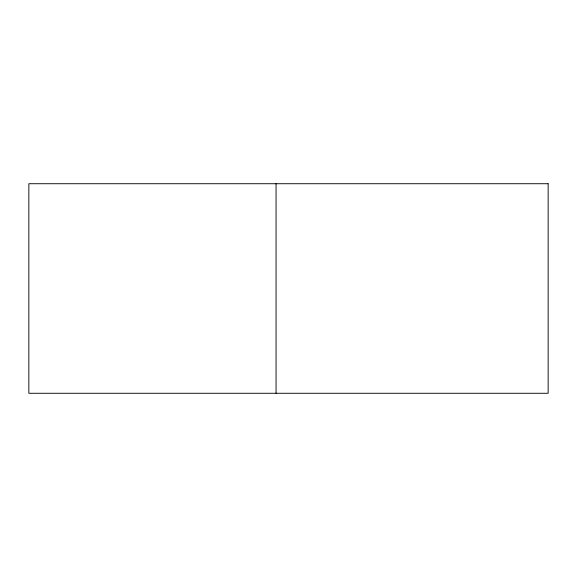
<?xml version="1.0" encoding="UTF-8"?>
<svg xmlns="http://www.w3.org/2000/svg" width="577" height="577" viewBox="0 0 577 577"><rect width="100%" height="100%" fill="white"/><g stroke="black" fill="none" stroke-linecap="round" stroke-linejoin="round"><path stroke-width="0.87" d="M276.058 183.724L276.058 393.276M548.15 183.724L28.85 183.724L28.85 393.276L548.15 393.276L548.15 183.724"/></g></svg>
